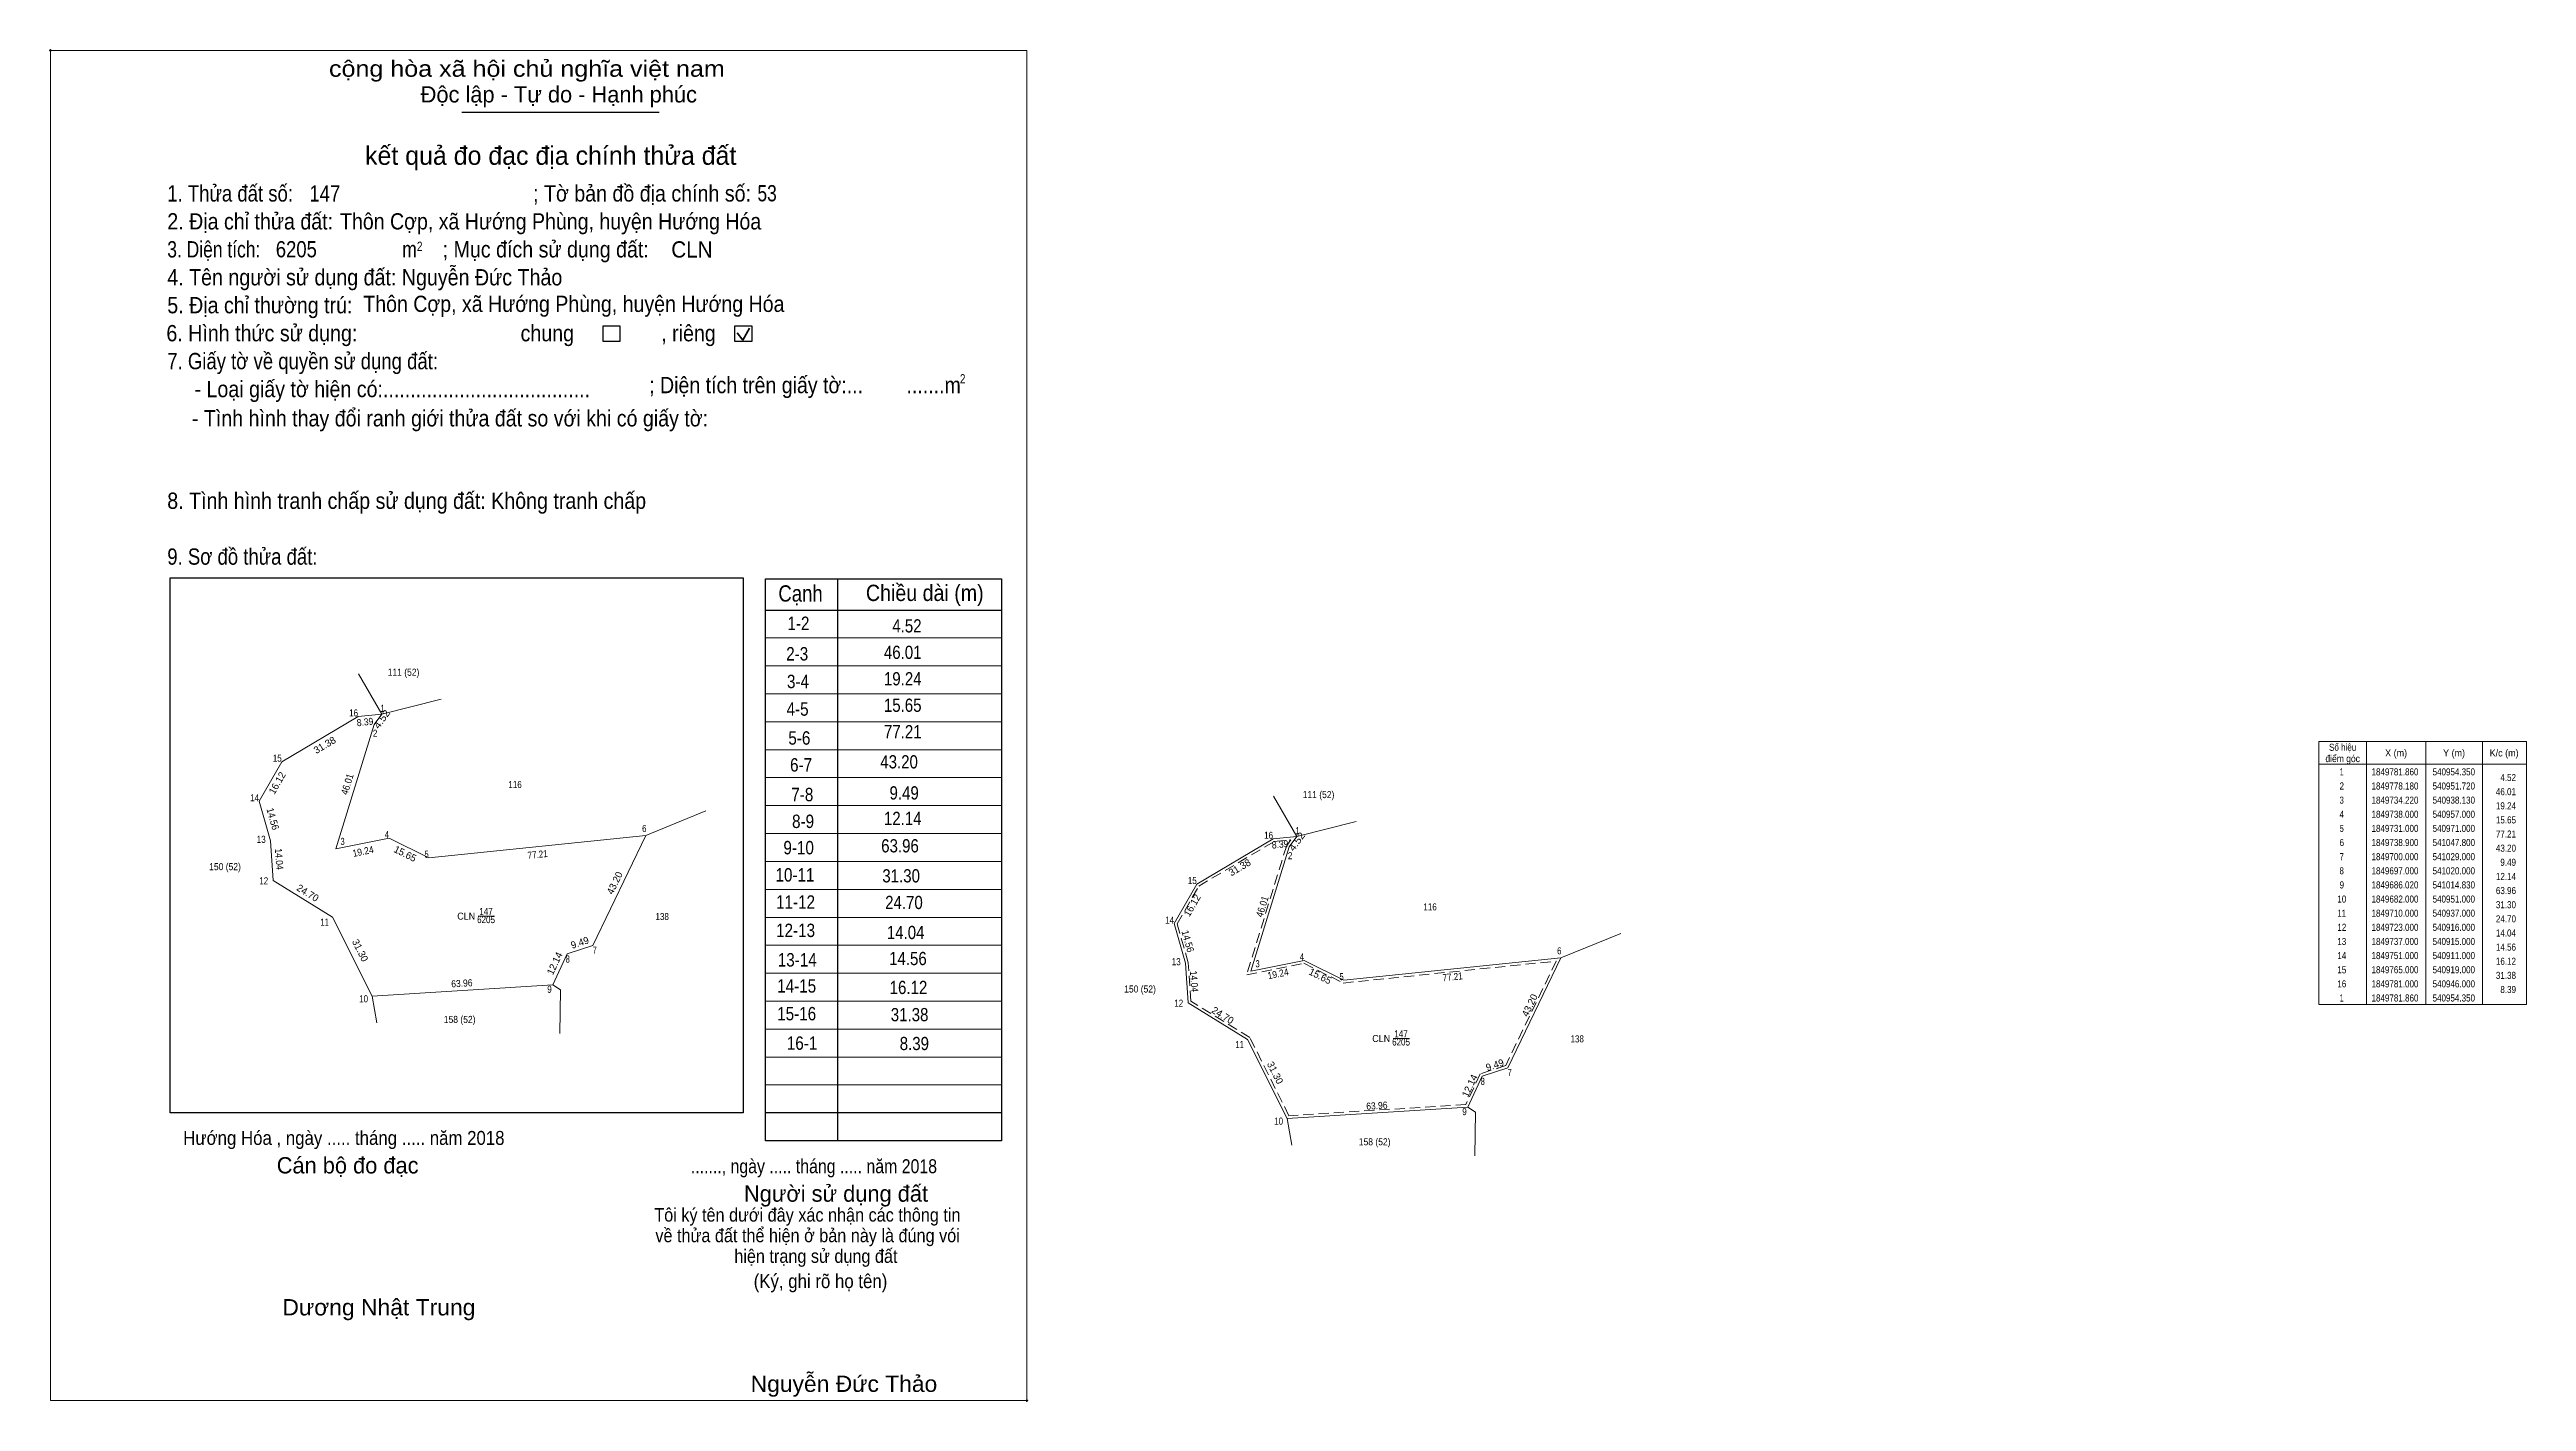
# Model space of a CAD drawing. Header units: metres. Extents: x 540513 to 541389, y 1849097 to 1850060.
# Drawn here: x 540513 to 541389, y 1849582 to 1850060 of the extents above; entities that cross this region are included whole.
import ezdxf
from ezdxf.enums import TextEntityAlignment as Align

# ---------------------------------------------------------------- set-up
doc = ezdxf.new("R2010")
doc.units = ezdxf.units.M
doc.header["$LTSCALE"] = 1.2
doc.header["$PDMODE"] = 32
doc.header["$PDSIZE"] = 0.6
doc.linetypes.add('MEDIUM_DASHED', pattern=[4.5, 3, -1.5])
for name, color, linetype, lineweight in [('1', 7, 'MEDIUM_DASHED', 13), ('10', 7, 'Continuous', 13), ('4', 7, 'Continuous', 13), ('63', 7, 'Continuous', 13), ('7', 7, 'Continuous', 13)]:
    doc.layers.add(name, color=color, linetype=linetype, lineweight=lineweight)
doc.layers.add('30', color=7, linetype='Continuous')
doc.layers.add('6', color=7, linetype='Continuous')

msp = doc.modelspace()

# ---------------------------------------------------------------- linework, layer by layer
at = {"layer": '1'}
msp.add_lwpolyline([(540952.25, 1849780.64), (540950.81, 1849778.63), (540936.68, 1849732.91), (540956.86, 1849736.95), (540970.81, 1849729.98), (541046.12, 1849737.72), (541028.28, 1849700.82), (541019.28, 1849697.81), (541014.18, 1849686.98), (540951.6, 1849683.04), (540937.77, 1849710.7), (540916.96, 1849723.58), (540915.99, 1849737.17), (540912.08, 1849750.87), (540919.74, 1849764.27), (540946.32, 1849780.03)], close=True, dxfattribs=at)
at = {"layer": '10'}
for p, q in [((540622.52, 1849839.38), (540630.73, 1849825.15)), ((540651.81, 1849830.41), (540630.73, 1849825.15)), ((540651.81, 1849830.41), (540630.73, 1849825.15)), ((540946.14, 1849796.09), (540954.35, 1849781.86)), ((540745.41, 1849790.85), (540724.18, 1849782.19)), ((540975.43, 1849787.12), (540954.35, 1849781.86)), ((540975.43, 1849787.12), (540954.35, 1849781.86)), ((541069.03, 1849747.56), (541047.8, 1849738.9)), ((540629.04, 1849715.89), (540627.38, 1849725.29)), ((540952.66, 1849672.6), (540951, 1849682))]:
    msp.add_line(p, q, dxfattribs=at)
for points in [[(540614.51, 1849777.51), (540633.38, 1849781.29), (540647.38, 1849774.29), (540724.18, 1849782.19), (540705.38, 1849743.29), (540696.38, 1849740.29), (540691.21, 1849729.31), (540627.38, 1849725.29), (540613.38, 1849753.29), (540592.38, 1849766.29), (540591.38, 1849780.29), (540587.38, 1849794.29), (540595.38, 1849808.29), (540622.38, 1849824.29), (540630.73, 1849825.15)], [(540938.13, 1849734.22), (540957, 1849738), (540971, 1849731), (541047.8, 1849738.9), (541029, 1849700), (541020, 1849697), (541014.83, 1849686.02), (540951, 1849682), (540937, 1849710), (540916, 1849723), (540915, 1849737), (540911, 1849751), (540919, 1849765), (540946, 1849781), (540954.35, 1849781.86)], [(540691.21, 1849729.31), (540694.01, 1849727.62), (540693.74, 1849712.14), (540693.74, 1849712.11)], [(540691.21, 1849729.31), (540694.01, 1849727.62), (540693.74, 1849712.14), (540693.74, 1849712.11)], [(541014.83, 1849686.02), (541017.63, 1849684.33), (541017.36, 1849668.85), (541017.36, 1849668.82)], [(541014.83, 1849686.02), (541017.63, 1849684.33), (541017.36, 1849668.85), (541017.36, 1849668.82)]]:
    msp.add_lwpolyline(points, dxfattribs=at)
at = {"layer": '4'}
for points in [[(540614.51, 1849777.51), (540628.1, 1849821.47), (540630.73, 1849825.15)], [(540938.13, 1849734.22), (540951.72, 1849778.18), (540954.35, 1849781.86)]]:
    msp.add_lwpolyline(points, dxfattribs=at)
at = {"layer": '63'}
for p, q in [((541332.7, 1849815.39), (541332.7, 1849722.39)), ((541353.7, 1849815.39), (541353.7, 1849722.39)), ((541373.7, 1849815.39), (541373.7, 1849722.39)), ((541315.9, 1849807.39), (541389.3, 1849807.39)), ((540664.81, 1849753.61), (540670.66, 1849753.61)), ((540988.43, 1849710.32), (540994.28, 1849710.32))]:
    msp.add_line(p, q, dxfattribs=at)
msp.add_lwpolyline([(541315.9, 1849815.39), (541389.3, 1849815.39), (541389.3, 1849722.39), (541315.9, 1849722.39)], close=True, dxfattribs=at)
at = {"layer": '7', "lineweight": 25}
for p, q in [((540659.03, 1850038.05), (540728.88, 1850038.05)), ((540766.44, 1849674.15), (540766.44, 1849872.99)), ((540791.98, 1849872.99), (540791.98, 1849674.15)), ((540766.44, 1849861.95), (540849.96, 1849861.95)), ((540849.96, 1849684.04), (540766.44, 1849684.04)), ((540849.96, 1849674.15), (540766.44, 1849674.15))]:
    msp.add_line(p, q, dxfattribs=at)
at = {"layer": '7', "lineweight": 35}
for p, q in [((540756.46, 1849959.97), (540758.42, 1849957.42)), ((540758.42, 1849957.42), (540760.81, 1849961.7))]:
    msp.add_line(p, q, dxfattribs=at)
at = {"layer": '7'}
for p, q in [((540766.44, 1849852.07), (540849.96, 1849852.07)), ((540766.44, 1849842.18), (540849.96, 1849842.18)), ((540766.44, 1849832.3), (540849.96, 1849832.3)), ((540766.44, 1849822.41), (540849.96, 1849822.41)), ((540766.44, 1849812.53), (540849.96, 1849812.53)), ((540766.44, 1849802.65), (540849.96, 1849802.65)), ((540766.44, 1849792.76), (540849.96, 1849792.76)), ((540766.44, 1849782.88), (540849.96, 1849782.88)), ((540766.44, 1849772.99), (540849.96, 1849772.99)), ((540766.44, 1849763.11), (540849.96, 1849763.11)), ((540766.44, 1849753.22), (540849.96, 1849753.22)), ((540766.44, 1849743.34), (540849.96, 1849743.34)), ((540766.44, 1849733.46), (540849.96, 1849733.46)), ((540766.44, 1849723.57), (540849.96, 1849723.57)), ((540766.44, 1849713.69), (540849.96, 1849713.69)), ((540766.44, 1849703.8), (540849.96, 1849703.8)), ((540766.44, 1849693.92), (540849.96, 1849693.92)), ((540766.44, 1849684.04), (540849.96, 1849684.04))]:
    msp.add_line(p, q, dxfattribs=at)
msp.add_lwpolyline([(540513.56, 1850059.96), (540858.96, 1850059.96), (540858.96, 1849582.23), (540513.56, 1849582.23)], close=True, dxfattribs=at)
at = {"layer": '7', "lineweight": 25}
for points in [[(540709.01, 1849962.52), (540714.95, 1849962.52), (540714.95, 1849956.99), (540709.01, 1849956.99)], [(540755.68, 1849962.52), (540761.62, 1849962.52), (540761.62, 1849956.99), (540755.68, 1849956.99)], [(540555.91, 1849873.32), (540758.54, 1849873.32), (540758.54, 1849684.04), (540555.91, 1849684.04)]]:
    msp.add_lwpolyline(points, close=True, dxfattribs=at)
msp.add_lwpolyline([(540766.44, 1849872.99), (540849.96, 1849872.99), (540849.96, 1849674.15)], dxfattribs=at)
at = {"layer": '7'}
for p in [(540513.56, 1850059.96), (540858.95, 1849582.23)]:
    msp.add_point(p, dxfattribs=at)

# ---------------------------------------------------------------- texts
at = {"layer": '1'}
for s, width, p in [('116', 0.85, (540677.91, 1849798.96)), ('CLN', 0.95, (540660.635, 1849752.4)), ('6205', 0.85, (540667.65, 1849751.17)), ('147', 0.85, (540667.65, 1849754.07)), ('116', 0.85, (541001.53, 1849755.67)), ('CLN', 0.95, (540984.255, 1849709.11)), ('6205', 0.85, (540991.27, 1849707.88)), ('147', 0.85, (540991.27, 1849710.78))]:
    msp.add_text(s, height=2.5, dxfattribs=dict(at, width=width)).set_placement(p, align=Align.CENTER)
for s, height, width, p in [('Hướng Hóa , ngày ..... tháng ..... năm 2018', 4.94, 0.9, (540560.54, 1849672.71)), ('Dương Nhật Trung', 5.76, 1.05, (540595.62, 1849612.39)), ('Nguyễn Đức Thảo', 5.75, 1.05, (540761.24, 1849585.32))]:
    msp.add_text(s, height=height, dxfattribs=dict(at, width=width)).set_placement(p)
at = {"layer": '30', "width": 0.85}
for s, height, p in [('1-2', 4.744, (540782.03, 1849854.89)), ('2-3', 4.744, (540781.59, 1849844.09)), ('3-4', 4.744, (540781.87, 1849834.3)), ('4-5', 4.744, (540781.72, 1849824.55)), ('5-6', 4.744, (540782.35, 1849814.31)), ('6-7', 4.75, (540782.97, 1849804.79)), ('7-8', 4.742, (540783.39, 1849794.3)), ('8-9', 4.742, (540783.67, 1849784.82)), ('9-10', 4.74, (540783.6, 1849775.51)), ('10-11', 4.74, (540783.8, 1849765.89)), ('11-12', 4.74, (540784, 1849756.27)), ('12-13', 4.74, (540784, 1849746.25)), ('13-14', 4.74, (540784.6, 1849735.82)), ('14-15', 4.74, (540784.4, 1849726.6)), ('15-16', 4.74, (540784.4, 1849716.78)), ('16-1', 4.74, (540784.81, 1849706.36))]:
    msp.add_text(s, height=height, dxfattribs=at).set_placement(p, align=Align.RIGHT)
at = {"layer": '6', "width": 0.95}
msp.add_text('CLN', height=5.746, dxfattribs=at).set_placement((540733.16, 1849986.66))
at = {"layer": '63'}
for s, height, width, p in [('4.52', 4.68, 0.85, (540821.68, 1849854.01)), ('46.01', 4.68, 0.85, (540821.67, 1849844.65)), ('19.24', 4.68, 0.85, (540821.68, 1849835.29)), ('15.65', 4.68, 0.85, (540821.67, 1849825.93)), (' 16', 2.5, 0.85, (540622.38, 1849824.29)), (' 1', 2.5, 0.75, (540631.79, 1849825.93)), ('77.21', 4.68, 0.85, (540821.69, 1849816.57)), (' 2', 2.5, 0.85, (540629.2, 1849817.09)), (' 15', 2.5, 0.85, (540595.38, 1849808.29)), ('43.20', 4.68, 0.85, (540820.38, 1849805.91)), ('4.52', 2.5, 0.85, (541385.6, 1849801.44)), (' 14', 2.5, 0.85, (540587.38, 1849794.29)), ('9.49', 4.68, 0.85, (540820.7, 1849794.91)), ('46.01', 2.5, 0.85, (541385.6, 1849796.44)), ('19.24', 2.5, 0.85, (541385.6, 1849791.44)), (' 6', 2.5, 0.85, (540724.4, 1849783.42)), ('12.14', 4.68, 0.85, (540821.68, 1849785.89)), (' 1', 2.5, 0.75, (540955.41, 1849782.64)), ('15.65', 2.5, 0.85, (541385.6, 1849786.44)), (' 13', 2.5, 0.85, (540589.71, 1849779.57)), (' 3', 2.5, 0.8, (540617.64, 1849778.85)), (' 4', 2.5, 0.85, (540633.38, 1849781.29)), (' 5', 2.5, 0.8, (540647.38, 1849774.29)), ('63.96', 4.68, 0.85, (540820.71, 1849776.19)), (' 16', 2.5, 0.85, (540946, 1849781)), (' 2', 2.5, 0.85, (540952.82, 1849773.8)), ('43.20', 2.5, 0.85, (541385.6, 1849776.44)), ('77.21', 2.5, 0.85, (541385.6, 1849781.44)), (' 12', 2.5, 0.85, (540590.59, 1849764.89)), ('31.30', 4.68, 0.85, (540821.11, 1849765.57)), (' 15', 2.5, 0.85, (540919, 1849765)), ('12.14', 2.5, 0.85, (541385.6, 1849766.44)), ('9.49', 2.5, 0.85, (541385.6, 1849771.44)), ('24.70', 4.68, 0.85, (540822.11, 1849756.15)), ('31.30', 2.5, 0.85, (541385.6, 1849756.44)), ('63.96', 2.5, 0.85, (541385.6, 1849761.44)), (' 11', 2.5, 0.8, (540612.04, 1849750.27)), ('14.04', 4.68, 0.85, (540822.71, 1849745.53)), (' 14', 2.5, 0.85, (540911, 1849751)), ('24.70', 2.5, 0.85, (541385.6, 1849751.44)), (' 7', 2.5, 0.8, (540706.83, 1849740.39)), ('14.56', 4.68, 0.85, (540823.51, 1849736.31)), (' 6', 2.5, 0.85, (541048.02, 1849740.13)), ('14.04', 2.5, 0.85, (541385.6, 1849746.44)), ('14.56', 2.5, 0.85, (541385.6, 1849741.44)), (' 8', 2.5, 0.8, (540697.28, 1849737.22)), (' 13', 2.5, 0.85, (540913.33, 1849736.28)), (' 3', 2.5, 0.8, (540941.26, 1849735.56)), (' 4', 2.5, 0.85, (540957, 1849738)), (' 5', 2.5, 0.8, (540971, 1849731)), ('31.38', 2.5, 0.85, (541385.6, 1849731.44)), ('16.12', 2.5, 0.85, (541385.6, 1849736.44)), (' 10', 2.5, 0.85, (540625.93, 1849723.17)), (' 9', 2.5, 0.85, (540690.87, 1849726.52)), ('16.12', 4.68, 0.85, (540823.71, 1849726.08)), (' 12', 2.5, 0.85, (540914.21, 1849721.6)), ('8.39', 2.5, 0.85, (541385.6, 1849726.44)), ('31.38', 4.68, 0.85, (540824.11, 1849716.46)), ('8.39', 4.68, 0.85, (540824.31, 1849706.24)), (' 11', 2.5, 0.8, (540935.66, 1849706.98)), (' 7', 2.5, 0.8, (541030.45, 1849697.1)), (' 8', 2.5, 0.8, (541020.9, 1849693.93)), (' 10', 2.5, 0.85, (540949.55, 1849679.88)), (' 9', 2.5, 0.85, (541014.49, 1849683.23))]:
    msp.add_text(s, height=height, dxfattribs=dict(at, width=width)).set_placement(p, align=Align.RIGHT)
for s, width, p in [('111 (52)', 0.9, (540638.465, 1849838.69)), ('điểm góc', 0.9, (541324.3, 1849808.14)), ('Số hiệu', 0.85, (541324.3, 1849812.14)), ('X (m)', 0.95, (541343.2, 1849810.14)), ('Y (m)', 0.95, (541363.695, 1849810.14)), ('K/c (m)', 0.95, (541381.4, 1849810.14)), (' 1', 0.75, (541323.595, 1849803.44)), ('1849781.860', 0.85, (541342.8, 1849803.44)), ('540954.350', 0.85, (541363.605, 1849803.44)), ('111 (52)', 0.9, (540962.085, 1849795.4)), (' 3', 0.8, (541323.6, 1849793.44)), (' 2', 0.85, (541323.6, 1849798.44)), ('1849778.180', 0.85, (541342.8, 1849798.44)), ('1849734.220', 0.85, (541342.8, 1849793.44)), ('540951.720', 0.85, (541363.605, 1849798.44)), ('540938.130', 0.85, (541363.605, 1849793.44)), (' 4', 0.85, (541323.595, 1849788.44)), (' 5', 0.8, (541323.6, 1849783.44)), ('1849738.000', 0.85, (541342.8, 1849788.44)), ('1849731.000', 0.85, (541342.8, 1849783.44)), ('540957.000', 0.85, (541363.605, 1849788.44)), ('540971.000', 0.85, (541363.605, 1849783.44)), (' 6', 0.85, (541323.6, 1849778.44)), ('1849738.900', 0.85, (541342.8, 1849778.44)), ('541047.800', 0.85, (541363.605, 1849778.44)), ('150 (52)', 0.9, (540575.325, 1849769.91)), (' 8', 0.8, (541323.6, 1849768.44)), (' 7', 0.8, (541323.6, 1849773.44)), ('1849700.000', 0.85, (541342.8, 1849773.44)), ('1849697.000', 0.85, (541342.8, 1849768.44)), ('541029.000', 0.85, (541363.605, 1849773.44)), ('541020.000', 0.85, (541363.605, 1849768.44)), (' 10', 0.85, (541323.595, 1849758.44)), (' 9', 0.85, (541323.595, 1849763.44)), ('1849686.020', 0.85, (541342.8, 1849763.44)), ('1849682.000', 0.85, (541342.8, 1849758.44)), ('541014.830', 0.85, (541363.605, 1849763.44)), ('540951.000', 0.85, (541363.605, 1849758.44)), ('138', 0.85, (540729.94, 1849752.26)), (' 12', 0.85, (541323.6, 1849748.44)), (' 11', 0.8, (541323.595, 1849753.44)), ('1849710.000', 0.85, (541342.8, 1849753.44)), ('1849723.000', 0.85, (541342.8, 1849748.44)), ('540937.000', 0.85, (541363.605, 1849753.44)), ('540916.000', 0.85, (541363.605, 1849748.44)), (' 14', 0.85, (541323.595, 1849738.44)), (' 13', 0.85, (541323.6, 1849743.44)), ('1849737.000', 0.85, (541342.8, 1849743.44)), ('1849751.000', 0.85, (541342.8, 1849738.44)), ('540915.000', 0.85, (541363.605, 1849743.44)), ('540911.000', 0.85, (541363.605, 1849738.44)), (' 15', 0.85, (541323.6, 1849733.44)), ('1849765.000', 0.85, (541342.8, 1849733.44)), ('540919.000', 0.85, (541363.605, 1849733.44)), ('150 (52)', 0.9, (540898.945, 1849726.62)), (' 16', 0.85, (541323.6, 1849728.44)), (' 1', 0.75, (541323.595, 1849723.44)), ('1849781.000', 0.85, (541342.8, 1849728.44)), ('1849781.860', 0.85, (541342.8, 1849723.44)), ('540946.000', 0.85, (541363.605, 1849728.44)), ('540954.350', 0.85, (541363.605, 1849723.44)), ('158 (52)', 0.9, (540658.315, 1849715.86)), ('138', 0.85, (541053.56, 1849708.97)), ('158 (52)', 0.9, (540981.935, 1849672.57))]:
    msp.add_text(s, height=2.5, dxfattribs=dict(at, width=width)).set_placement(p, align=Align.CENTER)
for s, rotation, width, p in [('8.39', 5.88, 0.9, (540624.967, 1849821.099)), ('4.52', 54.448, 1.1, (540631.813, 1849822.593)), ('46.01', 72.821, 0.9, (540619.754, 1849799.971)), ('14.56', 285.945, 0.95, (540591.045, 1849787.718)), ('14.04', 274.086, 0.9, (540593.225, 1849773.759)), ('19.24', 11.327, 0.9, (540624.404, 1849775.322)), ('77.21', 5.873, 0.85, (540686.022, 1849774.231)), ('8.39', 5.88, 0.9, (540948.587, 1849777.809)), ('4.52', 54.448, 1.1, (540955.433, 1849779.303)), ('46.01', 72.821, 0.9, (540943.374, 1849756.681)), ('14.56', 285.945, 0.95, (540914.665, 1849744.428)), ('14.04', 274.086, 0.9, (540916.845, 1849730.469)), ('19.24', 11.327, 0.9, (540948.024, 1849732.032)), ('77.21', 5.873, 0.85, (541009.642, 1849730.941)), ('63.96', 3.604, 0.9, (540659.166, 1849728.643)), ('63.96', 3.604, 0.9, (540982.786, 1849685.353))]:
    msp.add_text(s, height=2.5, rotation=rotation, dxfattribs=dict(at, width=width)).set_placement(p, align=Align.CENTER)
for s, rotation, p in [('31.38', 30.651, (540611.203, 1849813.096)), ('16.12', 60.255, (540594.864, 1849800.13)), ('15.65', 333.435, (540638.486, 1849774.607)), ('43.20', 64.206, (540714.262, 1849764.851)), ('31.38', 30.651, (540934.823, 1849769.806)), ('24.70', 328.241, (540603.922, 1849760.783)), ('16.12', 60.255, (540918.484, 1849756.84)), ('31.30', 296.565, (540622.003, 1849740.974)), ('9.49', 18.435, (540701.205, 1849743.095)), ('12.14', 64.786, (540693.047, 1849736.398)), ('15.65', 333.435, (540962.106, 1849731.317)), ('43.20', 64.206, (541037.882, 1849721.561)), ('24.70', 328.241, (540927.542, 1849717.493)), ('31.30', 296.565, (540945.623, 1849697.684)), ('12.14', 64.786, (541016.667, 1849693.108)), ('9.49', 18.435, (541024.825, 1849699.805))]:
    msp.add_text(s, height=2.5, rotation=rotation, dxfattribs=at).set_placement(p, align=Align.CENTER)
at = {"layer": '7'}
for s, height, width, p in [('cộng hòa xã hội chủ nghĩa việt nam', 5.765, 1.15, (540612.1, 1850050.62)), ('1. Thửa đất số:', 5.765, 0.85, (540554.9, 1850006.47)), ('; Tờ bản đồ địa chính số:', 5.765, 0.9, (540684.28, 1850006.47)), ('147', 5.746, 0.85, (540605.18, 1850006.47)), ('53', 5.746, 0.8, (540763.63, 1850006.55)), ('2. Địa chỉ thửa đất:', 5.765, 0.9, (540554.9, 1849996.59)), ('Thôn Cợp, xã Hướng Phùng, huyện Hướng Hóa', 5.746, 0.9, (540616, 1849996.59)), ('3. Diện tích:', 5.765, 0.8, (540554.9, 1849986.69)), ('6205', 5.746, 0.85, (540593.28, 1849986.74)), ('m', 5.765, 0.8, (540638.02, 1849986.69)), ('2', 3.294, 0.8, (540643.2, 1849989)), ('; Mục đích sử dụng đất:', 5.765, 0.9, (540652.3, 1849986.69)), ('4. Tên người sử dụng đất: Nguyễn Đức Thảo', 5.77, 0.9, (540554.9, 1849976.81)), ('5. Địa chỉ thường trú:', 5.765, 0.9, (540554.9, 1849966.93)), ('Thôn Cợp, xã Hướng Phùng, huyện Hướng Hóa', 5.746, 0.9, (540624.23, 1849967.41)), ('6. Hình thức sử dụng:', 5.765, 0.9, (540554.59, 1849957.02)), ('chung                , riêng', 5.765, 0.9, (540679.86, 1849957.02)), ('7. Giấy tờ về quyền sử dụng đất:', 5.765, 0.85, (540554.9, 1849947.14)), ('     - Loại giấy tờ hiện có:......................................', 5.765, 0.9, (540554.9, 1849937.26)), ('    ; Diện tích trên giấy tờ:...        .......m', 5.746, 0.9, (540717.65, 1849938.66)), ('2', 3.294, 0.8, (540835.24, 1849942.1)), ('     - Tình hình thay đổi ranh giới thửa đất so với khi có giấy tờ:', 5.765, 0.9, (540553.96, 1849926.91)), ('8. Tình hình tranh chấp sử dụng đất: Không tranh chấp', 5.765, 0.9, (540554.9, 1849897.74)), ('9. Sơ đồ thửa đất:', 5.765, 0.85, (540554.9, 1849877.98)), ('Cạnh', 5.765, 0.85, (540771.04, 1849864.93)), ('Chiều dài (m)', 5.765, 0.9, (540802, 1849865.14)), ('......., ngày ..... tháng ..... năm 2018', 4.94, 0.85, (540740.07, 1849662.7)), ('(Ký, ghi rõ họ tên)', 4.942, 0.9, (540762.3, 1849622.04))]:
    msp.add_text(s, height=height, dxfattribs=dict(at, width=width)).set_placement(p)
for s, height, p in [('Độc lập - Tự do - Hạnh phúc', 5.765, (540644.52, 1850041.52)), ('Cán bộ đo đạc', 5.766, (540593.61, 1849662.6)), ('Người sử dụng đất', 5.765, (540758.87, 1849652.61))]:
    msp.add_text(s, height=height, dxfattribs=at).set_placement(p)
msp.add_text('kết quả đo đạc địa chính thửa đất', height=6.59, dxfattribs=at).set_placement((540690.51, 1850019.47), align=Align.CENTER)
at = {"layer": '7', "width": 0.9}
for s, p in [('Tôi ký tên dưới đây xác nhận các thông tin', (540781.3, 1849645.57)), ('về thửa đất thể hiện ở bản này là đúng vói', (540781.375, 1849638.29)), ('hiện trạng sử dụng đất', (540784.3, 1849630.98))]:
    msp.add_text(s, height=4.763, dxfattribs=at).set_placement(p, align=Align.CENTER)

doc.saveas('drawing.dxf')
